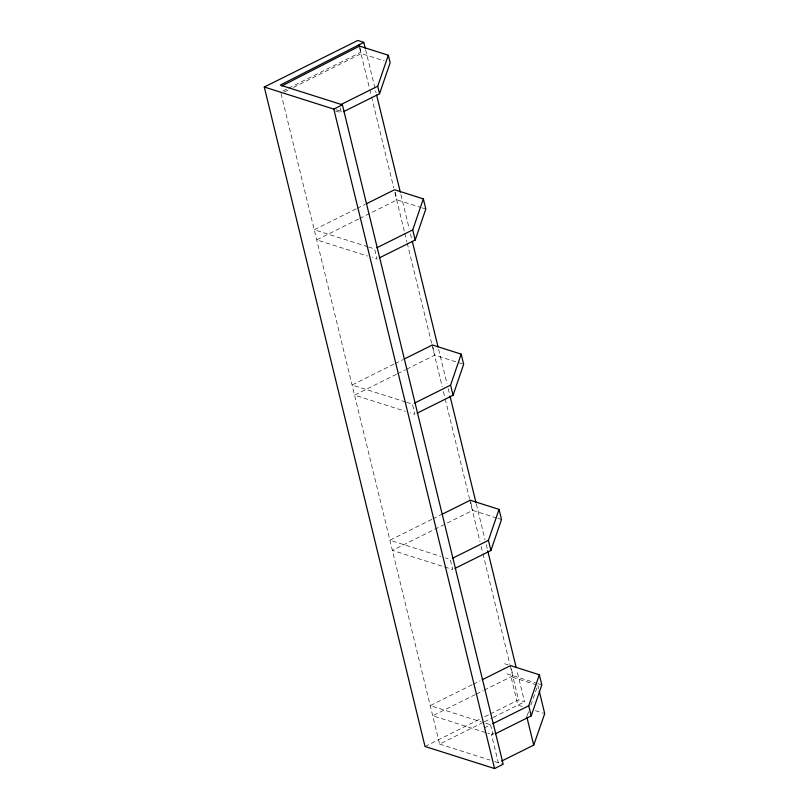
<?xml version="1.0" encoding="UTF-8"?>
<svg xmlns="http://www.w3.org/2000/svg" width="809" height="809" viewBox="0 0 809 809"><rect width="100%" height="100%" fill="white"/><g stroke="black" fill="none" stroke-linecap="round" stroke-linejoin="round"><path stroke-width="0.61" stroke-dasharray="4.04 3.03" d="M527.215 715.621L528.853 710.959M530.886 705.124L537.813 685.294L538.683 688.843M282.948 91.023L287.468 88.768M288.601 88.201L361.016 52.14M284.424 91.913L288.955 89.657M293.485 87.402L361.37 53.596L384.154 60.827M356.091 208.894L314.226 229.746L367.458 246.654M357.224 208.338L365.142 204.394M358.559 219.047L316.693 239.889L367.569 256.048M359.692 218.481L397.037 199.884L421.014 207.498M393.932 364.141L352.067 384.993L405.309 401.891M395.065 363.575L402.983 359.631M396.41 374.284L354.544 395.136L405.41 411.285M397.543 373.728L405.461 369.784M406.593 369.217L434.878 355.131L463.658 364.272M431.784 519.388L389.918 540.24L440.784 556.39M432.906 518.822L440.834 514.878M496.706 517.993L472.719 510.378L392.385 550.383L452.716 569.536L450.249 559.393L445.516 557.897M472.092 684.778L430.226 705.62L481.102 721.78M473.225 684.212L480.02 680.834M475.207 694.607L432.704 715.773L486.624 732.893M476.319 694.051L483.034 690.704M484.156 690.148L513.037 675.758L511.116 667.87M425.028 746.474L480.243 718.979M484.753 716.734L489.263 714.489M490.385 713.922L518.559 699.896L524.545 701.797L516.759 669.872M281.036 93.601L439.611 744.098L483.226 722.376M484.348 721.82L492.175 717.917M493.298 717.361L524.545 701.797M484.126 727.989L490.567 724.783L493.035 734.926L487.827 733.267M493.632 733.308L491.417 734.41L498.324 762.745L500.538 761.643M336.281 109.802L341.014 111.308M335.452 110.884L341.368 112.754L340.134 107.678M422.217 207.883L425.807 209.025M368.641 247.028L374.557 248.909L377.034 259.052L372.302 257.545M406.492 402.275L412.408 404.146L414.875 414.299L410.143 412.792M497.899 518.367L501.499 519.509M504.573 663.714L508.173 664.856M507.051 673.857L537.024 683.372M538.218 683.757L541.818 684.899M536.65 684.93L510.995 676.779L517.902 705.104L522.563 706.591M535.396 710.666L543.557 713.255M485.835 723.276L490.567 724.783M439.611 744.098L489.941 760.076M494.734 761.603L502.187 763.969M365.587 49.723L376.064 92.701M400.91 194.625L409.293 229.008M410.487 233.922L411.983 240.061M438.63 349.357L447.013 383.739M448.206 388.654L449.703 394.792M476.349 504.088L485.026 539.704M486.229 544.619L487.423 549.523M359.803 47.165L361.37 53.596M395.105 191.996L397.037 199.884M432.957 347.243L434.878 355.131M470.798 502.49L472.719 510.378M359.59 47.822L369.47 88.343M369.774 89.566L371.27 95.715M371.574 96.938L393.72 187.809M394.923 192.724L404.5 232.021M404.793 233.245L406.897 241.851M407.19 243.074L431.743 343.774M432.036 344.998L442.22 386.753M443.413 391.667L444.91 397.806M445.213 399.029L469.463 498.506M469.756 499.729L479.939 541.484M481.133 546.399L482.629 552.537M482.933 553.76L509.872 664.29M510.176 665.514L518.559 699.896"/><path stroke-width="1.21" d="M343.613 111.642L379.542 93.743L377.712 86.25L388.32 55.234L359.54 46.093L281.775 85.987M379.542 93.743L390.15 62.728L388.32 55.234M379.279 257.929L415.209 240.04L412.732 229.898L423.34 198.883L394.559 189.741L366.275 203.828M415.209 240.04L425.807 209.025L423.34 198.883M417.12 413.177L453.05 395.288L450.583 385.135L461.181 354.12L432.4 344.988L404.116 359.075M453.05 395.288L463.658 364.272L461.181 354.12M454.971 568.424L490.901 550.524L488.424 540.382L499.032 509.367L470.251 500.235L441.967 514.322M490.901 550.524L501.499 519.509L499.032 509.367M495.28 733.814L531.21 715.914L528.742 705.772L539.34 674.757L510.57 665.615L482.275 679.702M531.21 715.914L541.818 684.899L539.34 674.757M501.641 761.087L533.718 745.119L544.72 713.629L539.259 691.199M363.787 42.351L280.308 85.107L342.399 104.826L503.158 764.272L494.572 768.55L425.028 746.474L264.28 87.018L357.8 40.45L363.787 42.351L365.284 48.489M340.66 104.695L377.712 86.25M264.28 87.018L333.814 109.104L342.399 104.826M376.802 247.787L412.732 229.898M414.653 403.034L450.583 385.135M452.494 558.281L488.424 540.382M492.812 723.661L528.742 705.772M376.66 95.159L400.313 192.168M412.287 241.294L438.033 346.899M450.006 396.026L476.046 502.864M487.726 550.757L516.162 667.415M526.811 716.794L533.718 745.119M359.186 44.647L359.54 46.093M333.814 109.104L494.572 768.55"/></g></svg>
